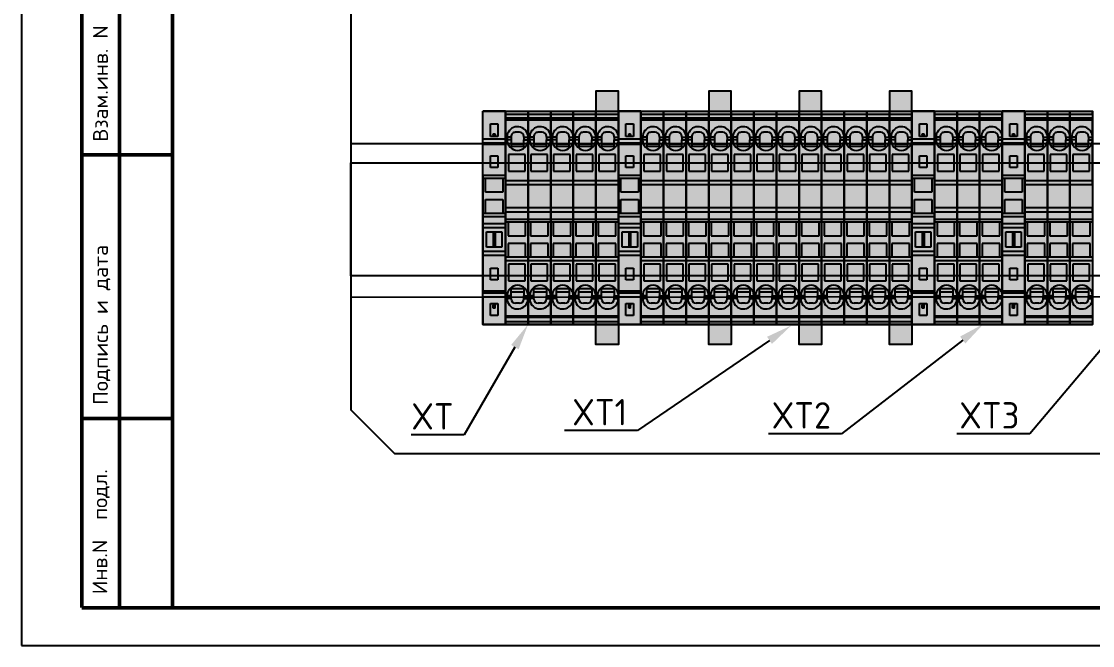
# Model space of a CAD drawing. Extents: x 20 to 1829, y -86 to 701.
# Drawn here: x 1106.2 to 1350.6, y -86.5 to 55.8 of the extents above; entities that cross this region are included whole.
import ezdxf
from ezdxf import colors
from ezdxf.entities.mleader import LeaderData, LeaderLine
from ezdxf.math import Vec2, Vec3

# ---------------------------------------------------------------- set-up
doc = ezdxf.new("R2010")
doc.units = 0
doc.linetypes.add('Caddy_Solid', pattern=[0])
doc.layers.add('100', color=7, linetype='Continuous')
doc.layers.add('SYMS', color=7, linetype='Continuous')
doc.styles.add('Caddy_Vectorfont1n', font='GOST Common.ttf', dxfattribs={"width": 1.1})
doc.styles.get("Standard").update_dxf_attribs({"font": 'GOST Common.ttf'})

# ---------------------------------------------------------------- blocks, each defined once
blk = doc.blocks.new('ST_2_5-select__2', base_point=(-161.48, 74.58))
at = {"color": 7, "linetype": 'Continuous'}
for p, q in [((-161.48, 79.73), (-161.48, 74.58)), ((-160.84, 79.73), (-161.48, 79.73)), ((-160.84, 79.73), (-160.84, 74.58)), ((-159.88, 79.73), (-160.84, 79.73)), ((-159.88, 74.58), (-159.88, 79.73)), ((-159.78, 79.73), (-159.88, 79.73)), ((-159.78, 79.73), (-159.78, 74.58)), ((-159.52, 79.73), (-159.78, 79.73)), ((-159.52, 79.73), (-159.52, 74.58)), ((-146.9, 79.73), (-159.52, 79.73)), ((-155.68, 78.43), (-155.56, 78.43)), ((-155.56, 79.38), (-154.96, 79.38)), ((-155.56, 78.43), (-154.96, 78.43)), ((-154.96, 78.43), (-154.03, 78.43)), ((-154.03, 78.43), (-154.03, 75.53)), ((-154.03, 78.43), (-153.41, 78.43)), ((-153.41, 78.43), (-153.41, 78.58)), ((-153.41, 75.53), (-153.41, 78.43)), ((-151.58, 79.08), (-151.58, 75.28)), ((-147.78, 79.08), (-151.58, 79.08)), ((-147.78, 75.28), (-147.78, 79.08)), ((-146.9, 79.73), (-146.9, 74.58)), ((-146.18, 79.73), (-146.9, 79.73)), ((-138.18, 79.73), (-146.18, 79.73)), ((-146.18, 79.16), (-146.18, 79.73)), ((-146.18, 75.16), (-146.18, 79.16)), ((-143.03, 79.16), (-146.18, 79.16)), ((-143.03, 75.16), (-143.03, 79.16)), ((-141.33, 79.16), (-141.33, 75.16)), ((-138.18, 79.16), (-141.33, 79.16)), ((-137.47, 79.73), (-138.18, 79.73)), ((-138.18, 79.16), (-138.18, 79.73)), ((-138.18, 75.16), (-138.18, 79.16)), ((-137.47, 79.73), (-137.47, 74.58)), ((-135.79, 79.73), (-137.47, 79.73)), ((-135.79, 79.73), (-135.79, 74.58)), ((-134.87, 79.73), (-135.79, 79.73)), ((-134.87, 79.73), (-134.87, 74.58)), ((-129.6, 79.73), (-134.87, 79.73)), ((-129.6, 79.73), (-129.6, 74.58)), ((-128.67, 79.73), (-129.6, 79.73)), ((-128.67, 79.73), (-128.67, 74.58)), ((-114.84, 79.73), (-128.67, 79.73)), ((-122.78, 79.08), (-126.58, 79.08)), ((-126.58, 79.08), (-126.58, 75.28)), ((-122.78, 75.28), (-122.78, 79.08)), ((-120.96, 78.43), (-120.96, 78.58)), ((-120.96, 75.53), (-120.96, 78.43)), ((-120.33, 78.43), (-120.96, 78.43)), ((-120.33, 78.43), (-120.33, 75.53)), ((-119.41, 78.43), (-120.33, 78.43)), ((-118.81, 79.38), (-119.41, 79.38)), ((-118.81, 78.43), (-119.41, 78.43)), ((-118.68, 78.43), (-118.81, 78.43)), ((-114.84, 79.73), (-114.84, 74.58)), ((-114.59, 79.73), (-114.84, 79.73)), ((-114.59, 79.73), (-114.59, 74.58)), ((-114.49, 79.73), (-114.59, 79.73)), ((-114.49, 74.58), (-114.49, 79.73)), ((-113.52, 79.73), (-114.49, 79.73)), ((-113.52, 79.73), (-113.52, 74.58)), ((-112.88, 79.73), (-113.52, 79.73)), ((-112.88, 79.73), (-112.88, 74.58)), ((-156.68, 76.53), (-156.68, 77.43)), ((-117.68, 76.53), (-117.68, 77.43)), ((-160.84, 74.58), (-161.48, 74.58)), ((-159.88, 74.58), (-160.84, 74.58)), ((-159.88, 74.58), (-159.78, 74.58)), ((-159.78, 74.58), (-159.52, 74.58)), ((-156.56, 74.58), (-159.52, 74.58)), ((-156.56, 74.58), (-156.56, 74.8)), ((-156.56, 74.58), (-155.56, 74.58)), ((-155.56, 75.53), (-155.68, 75.53)), ((-155.56, 75.53), (-154.96, 75.53)), ((-154.96, 74.58), (-155.56, 74.58)), ((-154.03, 75.53), (-154.96, 75.53)), ((-154.96, 74.58), (-153.96, 74.58)), ((-153.41, 75.53), (-154.03, 75.53)), ((-153.96, 74.58), (-153.96, 74.8)), ((-146.9, 74.58), (-153.96, 74.58)), ((-153.41, 75.38), (-153.41, 75.53)), ((-151.58, 75.28), (-147.78, 75.28)), ((-146.18, 74.58), (-146.9, 74.58)), ((-146.18, 74.58), (-146.18, 75.16)), ((-146.18, 75.16), (-143.03, 75.16)), ((-138.18, 74.58), (-146.18, 74.58)), ((-141.33, 75.16), (-138.18, 75.16)), ((-138.18, 74.58), (-138.18, 75.16)), ((-137.47, 74.58), (-138.18, 74.58)), ((-135.79, 74.58), (-137.47, 74.58)), ((-135.79, 74.58), (-134.87, 74.58)), ((-129.6, 74.58), (-134.87, 74.58)), ((-129.6, 74.58), (-128.67, 74.58)), ((-128.67, 74.58), (-120.41, 74.58)), ((-126.58, 75.28), (-122.78, 75.28)), ((-120.96, 75.38), (-120.96, 75.53)), ((-120.96, 75.53), (-120.33, 75.53)), ((-120.41, 74.58), (-120.41, 74.8)), ((-120.41, 74.58), (-119.41, 74.58)), ((-120.33, 75.53), (-119.41, 75.53)), ((-118.81, 75.53), (-119.41, 75.53)), ((-119.41, 74.58), (-118.81, 74.58)), ((-118.81, 75.53), (-118.68, 75.53)), ((-117.81, 74.58), (-118.81, 74.58)), ((-117.81, 74.58), (-117.81, 74.8)), ((-117.81, 74.58), (-114.84, 74.58)), ((-114.59, 74.58), (-114.84, 74.58)), ((-114.49, 74.58), (-114.59, 74.58)), ((-113.52, 74.58), (-114.49, 74.58)), ((-113.52, 74.58), (-112.88, 74.58))]:
    blk.add_line(p, q, dxfattribs=at)
at = {"color": 2, "linetype": 'Continuous'}
for p, q in [((-155.56, 78.43), (-155.56, 79.38)), ((-154.96, 78.43), (-154.96, 79.38)), ((-119.41, 78.43), (-119.41, 79.38)), ((-118.81, 78.43), (-118.81, 79.38)), ((-155.56, 75.53), (-155.56, 74.58)), ((-154.96, 75.53), (-154.96, 74.58)), ((-119.41, 75.53), (-119.41, 74.58)), ((-118.81, 75.53), (-118.81, 74.58))]:
    blk.add_line(p, q, dxfattribs=at)
at = {"color": 7, "linetype": 'Continuous'}
for centre, radius, start, end in [((-155.56, 76.98), 2.4, 90, 245.3757), ((-155.68, 77.43), 1, 90, 180), ((-154.96, 76.98), 2.4, 45.3088, 90), ((-154.96, 76.98), 2.4, 314.6912, 45.3088), ((-119.41, 76.98), 2.4, 134.6912, 225.3088), ((-119.41, 76.98), 2.4, 90, 134.6912), ((-118.81, 76.98), 2.4, 294.6243, 90), ((-118.68, 77.43), 1, 360, 90), ((-155.68, 76.53), 1, 180, 270), ((-118.68, 76.53), 1, 270, 360), ((-155.56, 76.98), 2.4, 245.3757, 270), ((-154.96, 76.98), 2.4, 270, 294.6243), ((-154.96, 76.98), 2.4, 294.6243, 314.6912), ((-119.41, 76.98), 2.4, 225.3088, 245.3757), ((-119.41, 76.98), 2.4, 245.3757, 270), ((-118.81, 76.98), 2.4, 270, 294.6243)]:
    blk.add_arc(centre, radius, start, end, dxfattribs=at)
for points in [[(-153.27, 78.69), (-153.31, 78.66), (-153.34, 78.63), (-153.37, 78.61), (-153.41, 78.58)], [(-121.1, 78.69), (-121.06, 78.66), (-121.03, 78.63), (-120.99, 78.61), (-120.96, 78.58)], [(-153.27, 75.27), (-153.31, 75.3), (-153.34, 75.33), (-153.37, 75.35), (-153.41, 75.38)], [(-121.1, 75.27), (-121.06, 75.3), (-121.03, 75.33), (-120.99, 75.35), (-120.96, 75.38)]]:
    blk.add_spline(points, degree=3, dxfattribs=at)
blk = doc.blocks.new('clipfix_35_5-select__2', base_point=(-147.55, 71.31))
at = {"color": 7, "linetype": 'Continuous'}
for p, q in [((-147.55, 76.46), (-147.55, 71.31)), ((-141.28, 76.46), (-147.55, 76.46)), ((-141.28, 71.31), (-141.28, 76.46)), ((-140.34, 76.46), (-141.28, 76.46)), ((-140.34, 71.31), (-140.34, 76.46)), ((-140.24, 76.46), (-140.34, 76.46)), ((-140.24, 76.46), (-140.24, 71.31)), ((-139.99, 76.46), (-140.24, 76.46)), ((-139.99, 76.46), (-139.99, 71.31)), ((-132.97, 76.46), (-139.99, 76.46)), ((-132.97, 76.46), (-132.25, 76.46)), ((-132.97, 71.31), (-132.97, 76.46)), ((-132.25, 75.88), (-132.25, 76.46)), ((-132.25, 76.46), (-124.25, 76.46)), ((-132.25, 71.88), (-132.25, 75.88)), ((-132.25, 75.88), (-129.1, 75.88)), ((-129.1, 75.88), (-129.1, 71.88)), ((-127.4, 75.88), (-124.25, 75.88)), ((-127.4, 71.88), (-127.4, 75.88)), ((-124.25, 76.46), (-124.25, 75.88)), ((-124.25, 76.46), (-123.53, 76.46)), ((-124.25, 75.88), (-124.25, 71.88)), ((-123.53, 76.46), (-121.86, 76.46)), ((-123.53, 71.31), (-123.53, 76.46)), ((-120.93, 76.46), (-121.86, 76.46)), ((-121.86, 76.46), (-121.86, 71.31)), ((-115.56, 76.46), (-120.93, 76.46)), ((-120.93, 76.46), (-120.93, 71.31)), ((-115.56, 76.46), (-115.56, 71.31)), ((-114.74, 76.46), (-115.56, 76.46)), ((-114.74, 71.31), (-114.74, 76.46)), ((-114.74, 76.46), (-106.51, 76.46)), ((-106.51, 76.46), (-106.51, 71.31)), ((-106.51, 76.46), (-106.25, 76.46)), ((-106.25, 71.31), (-106.25, 76.46)), ((-106.25, 76.46), (-106.15, 76.46)), ((-105.21, 76.46), (-106.15, 76.46)), ((-106.15, 71.31), (-106.15, 76.46)), ((-105.21, 76.46), (-98.95, 76.46)), ((-105.21, 71.31), (-105.21, 76.46)), ((-98.95, 71.31), (-98.95, 76.46)), ((-144.65, 73.03), (-144.65, 74.73)), ((-144.65, 74.73), (-141.75, 74.73)), ((-142.26, 74.08), (-142.39, 74.08)), ((-142.39, 73.68), (-142.39, 74.08)), ((-142.26, 73.68), (-142.39, 73.68)), ((-142.26, 74.08), (-142.26, 73.68)), ((-142.26, 74.08), (-141.75, 74.08)), ((-142.26, 73.68), (-141.75, 73.68)), ((-141.75, 74.73), (-141.75, 74.08)), ((-141.75, 74.08), (-141.75, 73.68)), ((-141.75, 73.68), (-141.75, 73.03)), ((-137.4, 74.73), (-134.7, 74.73)), ((-137.4, 73.03), (-137.4, 74.73)), ((-134.7, 74.73), (-134.7, 73.03)), ((-120.02, 75.63), (-116.57, 75.63)), ((-120.02, 74.08), (-120.02, 75.63)), ((-120.02, 74.08), (-116.57, 74.08)), ((-120.02, 73.68), (-120.02, 74.08)), ((-120.02, 73.68), (-116.57, 73.68)), ((-120.02, 72.13), (-120.02, 73.68)), ((-116.57, 75.63), (-116.57, 74.08)), ((-116.57, 74.08), (-116.57, 73.68)), ((-116.57, 73.68), (-116.57, 72.13)), ((-111.8, 74.73), (-109.1, 74.73)), ((-111.8, 73.03), (-111.8, 74.73)), ((-109.1, 74.73), (-109.1, 73.03)), ((-103.7, 74.08), (-103.7, 74.73)), ((-103.7, 74.73), (-101, 74.73)), ((-103.7, 73.68), (-103.7, 74.08)), ((-103.7, 74.08), (-103.36, 74.08)), ((-103.7, 73.68), (-103.36, 73.68)), ((-103.7, 73.03), (-103.7, 73.68)), ((-103.36, 74.08), (-103.36, 73.68)), ((-102.66, 74.08), (-103.36, 74.08)), ((-102.66, 73.68), (-103.36, 73.68)), ((-102.66, 74.08), (-102.66, 73.68)), ((-101, 74.73), (-101, 73.03)), ((-141.28, 71.31), (-147.55, 71.31)), ((-141.75, 73.03), (-144.65, 73.03)), ((-140.34, 71.31), (-141.28, 71.31)), ((-140.24, 71.31), (-140.34, 71.31)), ((-139.99, 71.31), (-140.24, 71.31)), ((-132.97, 71.31), (-139.99, 71.31)), ((-134.7, 73.03), (-137.4, 73.03)), ((-132.97, 71.31), (-132.25, 71.31)), ((-129.1, 71.88), (-132.25, 71.88)), ((-132.25, 71.31), (-132.25, 71.88)), ((-132.25, 71.31), (-124.25, 71.31)), ((-124.25, 71.88), (-127.4, 71.88)), ((-124.25, 71.88), (-124.25, 71.31)), ((-124.25, 71.31), (-123.53, 71.31)), ((-123.53, 71.31), (-121.86, 71.31)), ((-121.86, 71.31), (-120.93, 71.31)), ((-120.93, 71.31), (-115.56, 71.31)), ((-116.57, 72.13), (-120.02, 72.13)), ((-115.56, 71.31), (-114.74, 71.31)), ((-114.74, 71.31), (-106.51, 71.31)), ((-109.1, 73.03), (-111.8, 73.03)), ((-106.51, 71.31), (-106.25, 71.31)), ((-106.25, 71.31), (-106.15, 71.31)), ((-105.21, 71.31), (-106.15, 71.31)), ((-105.21, 71.31), (-98.95, 71.31)), ((-101, 73.03), (-103.7, 73.03))]:
    blk.add_line(p, q, dxfattribs=at)

msp = doc.modelspace()

# ---------------------------------------------------------------- hatches: boundary and pattern name
at = {"layer": 'SYMS', "true_color": 0x8fbdb9}
h = msp.add_hatch(color=253, dxfattribs=at)
h.dxf.hatch_style = 1
h.paths.add_polyline_path([(1237.25, -17.82), (1242.4, -17.82), (1242.4, 39.91), (1237.25, 39.91)])
h = msp.add_hatch(color=253, dxfattribs=at)
h.dxf.hatch_style = 1
h.paths.add_polyline_path([(1263, -17.82), (1268.15, -17.82), (1268.15, 39.91), (1263, 39.91)])
h = msp.add_hatch(color=253, dxfattribs=at)
h.dxf.hatch_style = 1
h.paths.add_polyline_path([(1283.6, -17.82), (1288.75, -17.82), (1288.75, 39.91), (1283.6, 39.91)])
h = msp.add_hatch(color=253, dxfattribs=at)
h.dxf.hatch_style = 1
h.paths.add_polyline_path([(1304.2, -17.82), (1309.35, -17.82), (1309.35, 39.91), (1304.2, 39.91)])
h = msp.add_hatch(color=253, dxfattribs=at)
h.dxf.hatch_style = 1
h.paths.add_polyline_path([(1216.65, 35.35), (1211.5, 35.35), (1211.5, -13.25), (1216.65, -13.25)])
h = msp.add_hatch(color=253, dxfattribs=at)
h.dxf.hatch_style = 1
h.paths.add_polyline_path([(1216.65, -13.25), (1221.8, -13.25), (1221.8, 35.35), (1216.65, 35.35)])
h = msp.add_hatch(color=253, dxfattribs=at)
h.dxf.hatch_style = 1
h.paths.add_polyline_path([(1221.8, -13.25), (1226.95, -13.25), (1226.95, 35.35), (1221.8, 35.35)])
h = msp.add_hatch(color=253, dxfattribs=at)
h.dxf.hatch_style = 1
h.paths.add_polyline_path([(1226.95, -13.25), (1232.1, -13.25), (1232.1, 35.35), (1226.95, 35.35)])
h = msp.add_hatch(color=253, dxfattribs=at)
h.dxf.hatch_style = 1
h.paths.add_polyline_path([(1232.1, -13.25), (1237.25, -13.25), (1237.25, 35.35), (1232.1, 35.35)])
h = msp.add_hatch(color=253, dxfattribs=at)
h.dxf.hatch_style = 1
h.paths.add_polyline_path([(1247.55, 35.35), (1242.4, 35.35), (1242.4, -13.25), (1247.55, -13.25)])
h = msp.add_hatch(color=253, dxfattribs=at)
h.dxf.hatch_style = 1
h.paths.add_polyline_path([(1247.55, -13.25), (1252.7, -13.25), (1252.7, 35.35), (1247.55, 35.35)])
h = msp.add_hatch(color=253, dxfattribs=at)
h.dxf.hatch_style = 1
h.paths.add_polyline_path([(1252.7, -13.25), (1257.85, -13.25), (1257.85, 35.35), (1252.7, 35.35)])
h = msp.add_hatch(color=253, dxfattribs=at)
h.dxf.hatch_style = 1
h.paths.add_polyline_path([(1257.85, -13.25), (1263, -13.25), (1263, 35.35), (1257.85, 35.35)])
h = msp.add_hatch(color=253, dxfattribs=at)
h.dxf.hatch_style = 1
h.paths.add_polyline_path([(1268.15, -13.25), (1273.3, -13.25), (1273.3, 35.35), (1268.15, 35.35)])
h = msp.add_hatch(color=253, dxfattribs=at)
h.dxf.hatch_style = 1
h.paths.add_polyline_path([(1273.3, -13.25), (1278.45, -13.25), (1278.45, 35.35), (1273.3, 35.35)])
h = msp.add_hatch(color=253, dxfattribs=at)
h.dxf.hatch_style = 1
h.paths.add_polyline_path([(1278.45, -13.25), (1283.6, -13.25), (1283.6, 35.35), (1278.45, 35.35)])
h = msp.add_hatch(color=253, dxfattribs=at)
h.dxf.hatch_style = 1
h.paths.add_polyline_path([(1288.75, -13.25), (1293.9, -13.25), (1293.9, 35.35), (1288.75, 35.35)])
h = msp.add_hatch(color=253, dxfattribs=at)
h.dxf.hatch_style = 1
h.paths.add_polyline_path([(1293.9, -13.25), (1299.05, -13.25), (1299.05, 35.35), (1293.9, 35.35)])
h = msp.add_hatch(color=253, dxfattribs=at)
h.dxf.hatch_style = 1
h.paths.add_polyline_path([(1299.05, -13.25), (1304.2, -13.25), (1304.2, 35.35), (1299.05, 35.35)])
h = msp.add_hatch(color=253, dxfattribs=at)
h.dxf.hatch_style = 1
h.paths.add_polyline_path([(1314.5, 35.35), (1309.35, 35.35), (1309.35, -13.25), (1314.5, -13.25)])
h = msp.add_hatch(color=253, dxfattribs=at)
h.dxf.hatch_style = 1
h.paths.add_polyline_path([(1314.5, -13.25), (1319.65, -13.25), (1319.65, 35.35), (1314.5, 35.35)])
h = msp.add_hatch(color=253, dxfattribs=at)
h.dxf.hatch_style = 1
h.paths.add_polyline_path([(1319.65, -13.25), (1324.8, -13.25), (1324.8, 35.35), (1319.65, 35.35)])
h = msp.add_hatch(color=253, dxfattribs=at)
h.dxf.hatch_style = 1
h.paths.add_polyline_path([(1324.8, -13.25), (1329.95, -13.25), (1329.95, 35.35), (1324.8, 35.35)])
h = msp.add_hatch(color=253, dxfattribs=at)
h.dxf.hatch_style = 1
h.paths.add_polyline_path([(1335.1, 35.35), (1329.95, 35.35), (1329.95, -13.25), (1335.1, -13.25)])
h = msp.add_hatch(color=253, dxfattribs=at)
h.dxf.hatch_style = 1
h.paths.add_polyline_path([(1335.1, -13.25), (1340.25, -13.25), (1340.25, 35.35), (1335.1, 35.35)])
h = msp.add_hatch(color=253, dxfattribs=at)
h.dxf.hatch_style = 1
h.paths.add_polyline_path([(1340.25, -13.25), (1345.4, -13.25), (1345.4, 35.35), (1340.25, 35.35)])
h = msp.add_hatch(color=253, dxfattribs=at)
h.dxf.hatch_style = 1
h.paths.add_polyline_path([(1345.4, -13.25), (1350.55, -13.25), (1350.55, 35.35), (1345.4, 35.35)])

# ---------------------------------------------------------------- linework, layer by layer
at = {"layer": '100', "linetype": 'Caddy_Solid', "lineweight": 50}
for p, q in [((1140.66, 416.1), (1140.66, -77.87)), ((1120, -77.77), (1120, 68.56)), ((1128.61, 68.56), (1128.61, -77.77)), ((1120, 25.42), (1140.66, 25.42)), ((1120, -34.73), (1140.66, -34.73)), ((1820.66, -77.87), (1120, -77.87))]:
    msp.add_line(p, q, dxfattribs=at)
at = {"layer": 'SYMS'}
for p, q in [((1181.35, 27.99), (1476.24, 27.99)), ((1181.35, 27.99), (1181.35, -7.01)), ((1181.35, -7.01), (1476.24, -6.77))]:
    msp.add_line(p, q, dxfattribs=at)
for points in [[(1106.23, -86.48), (1829.26, -86.48), (1829.26, 424.81), (1106.23, 424.81)], [(1191.35, -42.71), (1466.24, -42.71), (1476.24, -32.71), (1476.24, 374.09), (1466.24, 384.09), (1191.35, 384.09), (1181.35, 374.09), (1181.35, -32.71)], [(1237.25, 35.35), (1242.4, 35.35), (1242.4, 39.91), (1237.25, 39.91)], [(1263, 35.35), (1268.15, 35.35), (1268.15, 39.91), (1263, 39.91)], [(1283.6, 35.35), (1288.75, 35.35), (1288.75, 39.91), (1283.6, 39.91)], [(1304.2, 35.35), (1309.35, 35.35), (1309.35, 39.91), (1304.2, 39.91)], [(1211.5, 35.35), (1216.65, 35.35), (1216.65, -13.25), (1211.5, -13.25)], [(1216.65, 35.35), (1221.8, 35.35), (1221.8, -13.25), (1216.65, -13.25)], [(1221.8, 35.35), (1226.95, 35.35), (1226.95, -13.25), (1221.8, -13.25)], [(1226.95, 35.35), (1232.1, 35.35), (1232.1, -13.25), (1226.95, -13.25)], [(1232.1, 35.35), (1237.25, 35.35), (1237.25, -13.25), (1232.1, -13.25)], [(1237.25, 35.35), (1242.4, 35.35), (1242.4, -13.25), (1237.25, -13.25)], [(1242.4, 35.35), (1247.55, 35.35), (1247.55, -13.25), (1242.4, -13.25)], [(1247.55, 35.35), (1252.7, 35.35), (1252.7, -13.25), (1247.55, -13.25)], [(1252.7, 35.35), (1257.85, 35.35), (1257.85, -13.25), (1252.7, -13.25)], [(1257.85, 35.35), (1263, 35.35), (1263, -13.25), (1257.85, -13.25)], [(1263, 35.35), (1268.15, 35.35), (1268.15, -13.25), (1263, -13.25)], [(1268.15, 35.35), (1273.3, 35.35), (1273.3, -13.25), (1268.15, -13.25)], [(1273.3, 35.35), (1278.45, 35.35), (1278.45, -13.25), (1273.3, -13.25)], [(1278.45, 35.35), (1283.6, 35.35), (1283.6, -13.25), (1278.45, -13.25)], [(1283.6, 35.35), (1288.75, 35.35), (1288.75, -13.25), (1283.6, -13.25)], [(1288.75, 35.35), (1293.9, 35.35), (1293.9, -13.25), (1288.75, -13.25)], [(1293.9, 35.35), (1299.05, 35.35), (1299.05, -13.25), (1293.9, -13.25)], [(1299.05, 35.35), (1304.2, 35.35), (1304.2, -13.25), (1299.05, -13.25)], [(1304.2, 35.35), (1309.35, 35.35), (1309.35, -13.25), (1304.2, -13.25)], [(1309.35, 35.35), (1314.5, 35.35), (1314.5, -13.25), (1309.35, -13.25)], [(1314.5, 35.35), (1319.65, 35.35), (1319.65, -13.25), (1314.5, -13.25)], [(1319.65, 35.35), (1324.8, 35.35), (1324.8, -13.25), (1319.65, -13.25)], [(1324.8, 35.35), (1329.95, 35.35), (1329.95, -13.25), (1324.8, -13.25)], [(1329.95, 35.35), (1335.1, 35.35), (1335.1, -13.25), (1329.95, -13.25)], [(1335.1, 35.35), (1340.25, 35.35), (1340.25, -13.25), (1335.1, -13.25)], [(1340.25, 35.35), (1345.4, 35.35), (1345.4, -13.25), (1340.25, -13.25)], [(1345.4, 35.35), (1350.55, 35.35), (1350.55, -13.25), (1345.4, -13.25)], [(1181.35, 23.61), (1476.24, 23.61), (1476.24, -2.16), (1181.35, -2.16)], [(1237.25, -13.25), (1242.4, -13.25), (1242.4, -17.86), (1237.25, -17.86)], [(1263, -13.25), (1268.15, -13.25), (1268.15, -17.86), (1263, -17.86)], [(1283.6, -13.25), (1288.75, -13.25), (1288.75, -17.86), (1283.6, -17.86)], [(1304.2, -13.25), (1309.35, -13.25), (1309.35, -17.86), (1304.2, -17.86)]]:
    msp.add_lwpolyline(points, close=True, dxfattribs=at)

# ---------------------------------------------------------------- block references
for name, p, rotation in [('clipfix_35_5-select__2', (1211.5, 35.35), 270), ('ST_2_5-select__2', (1221.8, -13.25), 90), ('ST_2_5-select__2', (1226.95, -13.25), 90), ('ST_2_5-select__2', (1232.1, -13.25), 90), ('ST_2_5-select__2', (1237.25, -13.25), 90), ('ST_2_5-select__2', (1242.4, -13.25), 90), ('clipfix_35_5-select__2', (1242.4, 35.35), 270), ('ST_2_5-select__2', (1252.7, -13.25), 90), ('ST_2_5-select__2', (1257.85, -13.25), 90), ('ST_2_5-select__2', (1263, -13.25), 90), ('ST_2_5-select__2', (1268.15, -13.25), 90), ('ST_2_5-select__2', (1273.3, -13.25), 90), ('ST_2_5-select__2', (1278.45, -13.25), 90), ('ST_2_5-select__2', (1283.6, -13.25), 90), ('ST_2_5-select__2', (1288.75, -13.25), 90), ('ST_2_5-select__2', (1293.9, -13.25), 90), ('ST_2_5-select__2', (1299.05, -13.25), 90), ('ST_2_5-select__2', (1304.2, -13.25), 90), ('ST_2_5-select__2', (1309.35, -13.25), 90), ('clipfix_35_5-select__2', (1309.35, 35.35), 270), ('ST_2_5-select__2', (1319.65, -13.25), 90), ('ST_2_5-select__2', (1324.8, -13.25), 90), ('ST_2_5-select__2', (1329.95, -13.25), 90), ('clipfix_35_5-select__2', (1329.95, 35.35), 270), ('ST_2_5-select__2', (1340.25, -13.25), 90), ('ST_2_5-select__2', (1345.4, -13.25), 90), ('ST_2_5-select__2', (1350.55, -13.25), 90)]:
    msp.add_blockref(name, p, dxfattribs=dict(rotation=rotation))

# ---------------------------------------------------------------- texts
at = {"layer": '100', "lineweight": 25, "style": 'Caddy_Vectorfont1n', "width": 1.1}
for s, p in [('Взам.инв. N', (1125.96, 28.39)), ('Подпись и дата', (1125.97, -31.6)), ('Инв.N  подл.', (1125.81, -74.78))]:
    msp.add_text(s, height=3.3828, rotation=90, dxfattribs=at).set_placement(p)

# ---------------------------------------------------------------- leaders
at = {"layer": 'SYMS'}
ml = msp.add_multileader_mtext('Standard', dxfattribs=at)
ml.set_content('XT', color=256)
ml.set_leader_properties()
ml.build(insert=Vec2(0, 0))
ml.multileader.update_dxf_attribs({"text_right_attachment_type": 6, "dogleg_length": 0.36, "arrow_head_size": 6})
ctx = ml.context
ctx.base_point, ctx.char_height, ctx.arrow_head_size, ctx.plane_origin = Vec3(1193.82, -34.23), 6, 6, Vec3(1290.64, -98.71)
ctx.right_attachment, ctx.text_align_type = 6, 2
notes = []
notes.append((ctx, [(0, (1, 1, 0), (1207.18, -38.43), (-1, 0), 0.36, [(0, [(1221.8, -13.25)], 0, [])])]))
ctx.mtext.insert, ctx.mtext.alignment, ctx.mtext.flow_direction = Vec3(1204.82, -31.23), 3, 5
ml = msp.add_multileader_mtext('Standard', dxfattribs=at)
ml.set_content('XT1', color=256)
ml.set_leader_properties()
ml.build(insert=Vec2(0, 0))
ml.multileader.update_dxf_attribs({"text_right_attachment_type": 6, "dogleg_length": 0.36, "arrow_head_size": 6})
ctx = ml.context
ctx.base_point, ctx.char_height, ctx.arrow_head_size, ctx.plane_origin = Vec3(1230.39, -33.27), 6, 6, Vec3(1350.65, -98.96)
ctx.right_attachment, ctx.text_align_type = 6, 2
notes.append((ctx, [(0, (1, 1, 0), (1246.75, -37.47), (-1, 0), 0.36, [(0, [(1281.82, -13.51)], 0, [])])]))
ctx.mtext.insert, ctx.mtext.alignment, ctx.mtext.flow_direction = Vec3(1244.39, -30.27), 3, 5
ml = msp.add_multileader_mtext('Standard', dxfattribs=at)
ml.set_content('XT2', color=256)
ml.set_leader_properties()
ml.build(insert=Vec2(0, 0))
ml.multileader.update_dxf_attribs({"text_right_attachment_type": 6, "dogleg_length": 0.36, "arrow_head_size": 6})
ctx = ml.context
ctx.base_point, ctx.char_height, ctx.arrow_head_size, ctx.plane_origin = Vec3(1275.72, -33.99), 6, 6, Vec3(1394.52, -98.61)
ctx.right_attachment, ctx.text_align_type = 6, 2
notes.append((ctx, [(0, (1, 1, 0), (1293.28, -38.19), (-1, 0), 0.36, [(0, [(1325.68, -13.15)], 0, [])])]))
ctx.mtext.insert, ctx.mtext.alignment, ctx.mtext.flow_direction = Vec3(1290.92, -30.99), 3, 5
ml = msp.add_multileader_mtext('Standard', dxfattribs=at)
ml.set_content('XT3', color=256)
ml.set_leader_properties()
ml.build(insert=Vec2(0, 0))
ml.multileader.update_dxf_attribs({"text_right_attachment_type": 6, "dogleg_length": 0.36, "arrow_head_size": 6})
ctx = ml.context
ctx.base_point, ctx.char_height, ctx.arrow_head_size, ctx.plane_origin = Vec3(1318.65, -33.99), 6, 6, Vec3(1426.33, -98.61)
ctx.right_attachment, ctx.text_align_type = 6, 2
notes.append((ctx, [(0, (1, 1, 0), (1336.21, -38.19), (-1, 0), 0.36, [(0, [(1357.5, -13.15)], 0, [])])]))
ctx.mtext.insert, ctx.mtext.alignment, ctx.mtext.flow_direction = Vec3(1333.85, -30.99), 3, 5
for ctx, leaders in notes:
    for number, flags, end, landing, length, lines in leaders:
        leader = LeaderData()
        leader.index, (leader.has_last_leader_line, leader.has_dogleg_vector, leader.attachment_direction) = number, flags
        leader.last_leader_point, leader.dogleg_vector, leader.dogleg_length = Vec3(end), Vec3(landing), length
        for number, points, colour, breaks in lines:
            line = LeaderLine()
            line.index, line.vertices, line.color, line.breaks = number, Vec3.list(points), colors.encode_raw_color(colour), breaks
            leader.lines.append(line)
        ctx.leaders.append(leader)

doc.saveas('drawing.dxf')
